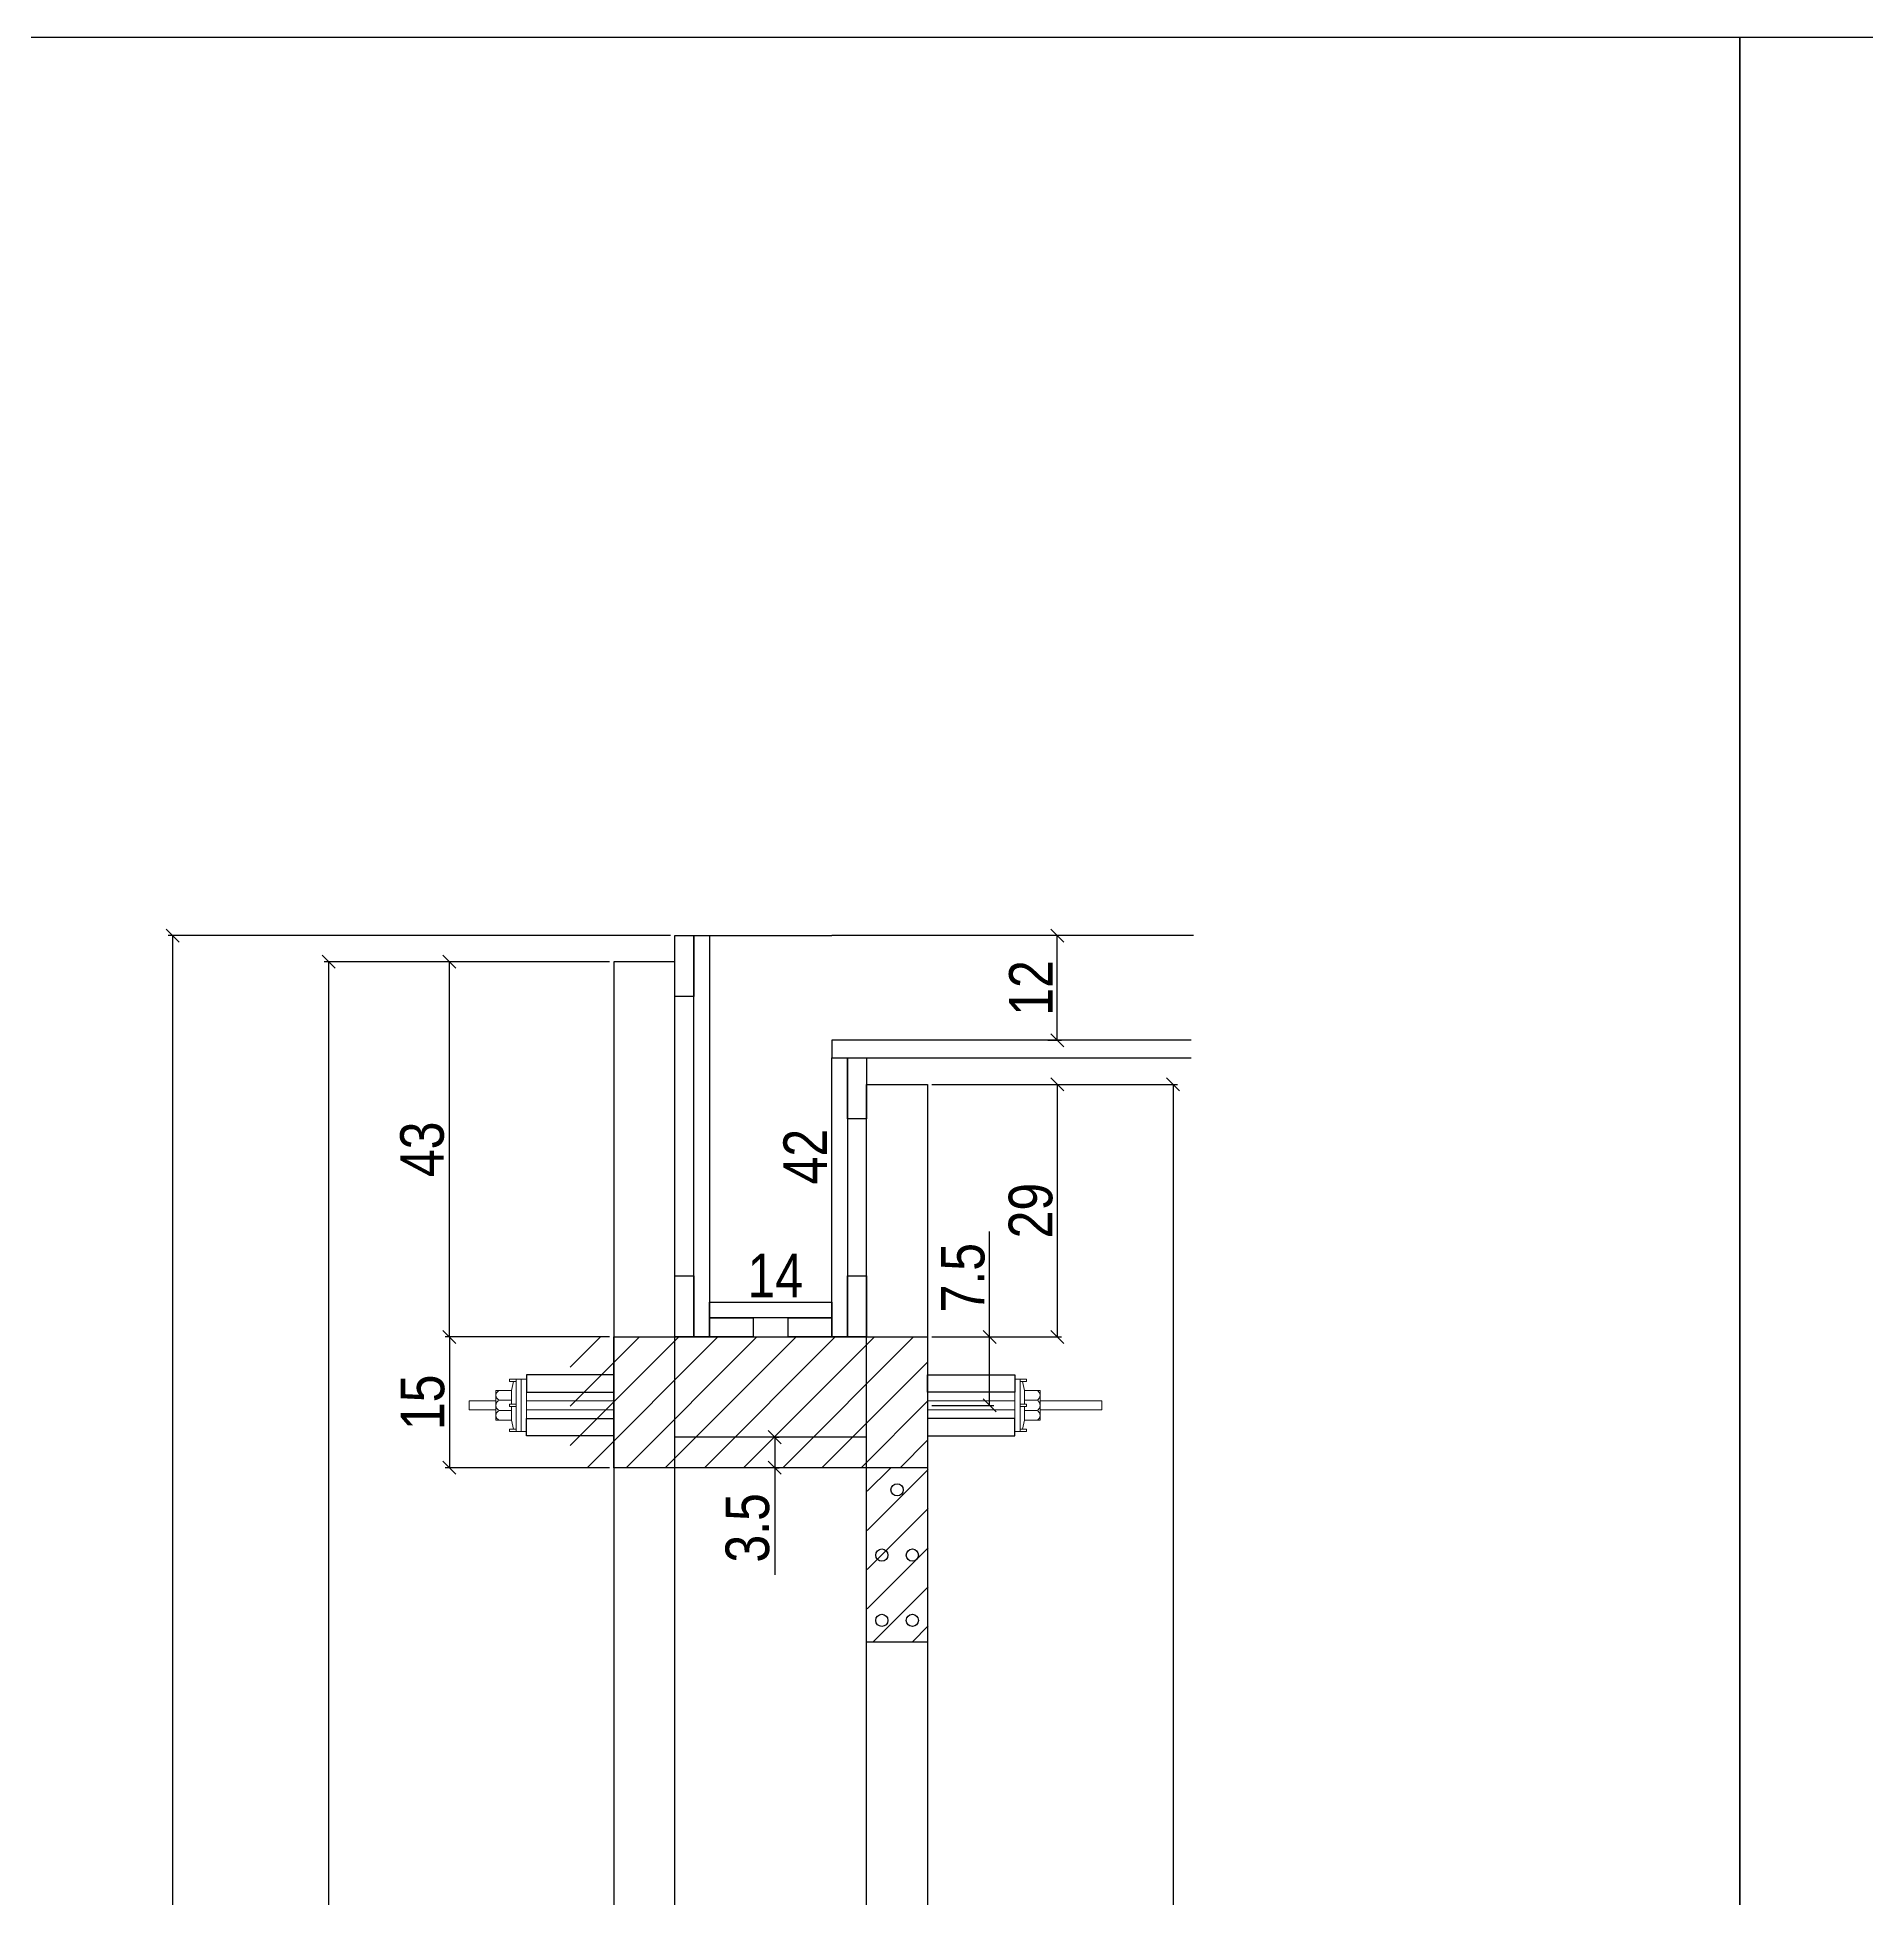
# Model space of a CAD drawing. Extents: x 15230 to 21256, y 3128 to 7338.
# Drawn here: x 17567.3 to 17987, y 4014.3 to 4441.3 of the extents above; entities that cross this region are included whole.
import ezdxf

# ---------------------------------------------------------------- set-up
doc = ezdxf.new("R2010")
doc.units = 0
doc.layers.add('BARRA_ANCORAGEM', color=1, linetype='Continuous', lineweight=15)
for name, color, linetype in [('COTA', 241, 'Continuous'), ('TIRAS REESCORAMENTO', 252, 'Continuous'), ('VIGAS', 3, 'Continuous')]:
    doc.layers.add(name, color=color, linetype=linetype)
doc.styles.add('COTA TECNICA 2X', font='techl___.ttf', dxfattribs={"height": 10})
doc.dimstyles.new('SECAO', dxfattribs={"dimscale": 0.333333, "dimtxt": 5, "dimasz": 9, "dimexe": 3, "dimexo": 3, "dimgap": 3, "dimtad": 1, "dimdec": 1, "dimlfac": 0.5, "dimzin": 12, "dimdsep": 46, "dimtxsty": 'COTA TECNICA 2X', "dimblk1": 'OBLIQUE', "dimblk2": 'OBLIQUE', "dimsah": 1, "dimcen": 0.9, "dimclrd": 4, "dimclre": 4, "dimclrt": 240, "dimadec": 1, "dimazin": 3, "dimtfac": 1, "dimtdec": 1, "dimtmove": 0, "dimatfit": 3, "dimfxl": 1, "dimtolj": 1, "dimtzin": 12, "dimarcsym": 0})

# ---------------------------------------------------------------- blocks, each defined once
blk = doc.blocks.new('_Oblique')
at = {"color": 0, "linetype": 'ByBlock', "lineweight": -2}
blk.add_line((-0.5, -0.5), (0.5, 0.5), dxfattribs=at)
blk = doc.blocks.new('*D55')
at = {"layer": 'COTA', "color": 4, "lineweight": -2, "transparency": 16777216}
for p, q in [((17698.52, 4229.21), (17633.11, 4229.21)), ((17634.11, 4229.21), (17634.11, 3671.12)), ((17698.52, 3671.12), (17633.11, 3671.12))]:
    blk.add_line(p, q, dxfattribs=at)
at = {"layer": 'DEFPOINTS', "color": 0, "transparency": 16777216}
for p in [(17699.52, 4229.21), (17634.11, 3671.12), (17699.52, 3671.12)]:
    blk.add_point(p, dxfattribs=at)
at = {"layer": 'COTA', "color": 4, "lineweight": -2, "transparency": 16777216, "xscale": 3, "yscale": 3, "zscale": 3}
for p, rotation in [((17634.11, 4229.21), 90), ((17634.11, 3671.12), 270)]:
    blk.add_blockref('_Oblique', p, dxfattribs=dict(at, rotation=rotation))
at = {"layer": 'COTA', "color": 240, "transparency": 16777216, "insert": (17628.01, 3950.17), "char_height": 10, "attachment_point": 5, "rotation": 90, "style": 'COTA TECNICA 2X'}
blk.add_mtext('\\A1;279', dxfattribs=at)
blk = doc.blocks.new('*D61')
at = {"layer": 'COTA', "color": 4, "lineweight": -2, "transparency": 16777216}
for p, q in [((17698.52, 4229.21), (17660.82, 4229.21)), ((17661.82, 4143.16), (17661.82, 4229.21)), ((17698.52, 4143.16), (17660.82, 4143.16))]:
    blk.add_line(p, q, dxfattribs=at)
at = {"layer": 'DEFPOINTS', "color": 0, "transparency": 16777216}
for p in [(17661.82, 4229.21), (17699.52, 4229.21), (17699.52, 4143.16)]:
    blk.add_point(p, dxfattribs=at)
at = {"layer": 'COTA', "color": 4, "lineweight": -2, "transparency": 16777216, "xscale": 3, "yscale": 3, "zscale": 3}
for p, rotation in [((17661.82, 4229.21), 90), ((17661.82, 4143.16), 270)]:
    blk.add_blockref('_Oblique', p, dxfattribs=dict(at, rotation=rotation))
at = {"layer": 'COTA', "color": 240, "transparency": 16777216, "insert": (17655.6, 4186.19), "char_height": 10, "attachment_point": 5, "rotation": 90, "style": 'COTA TECNICA 2X'}
blk.add_mtext('\\A1;43', dxfattribs=at)
blk = doc.blocks.new('*D62')
at = {"layer": 'COTA', "color": 4, "lineweight": -2, "transparency": 16777216}
for p, q in [((17772.52, 4201.09), (17802.27, 4201.09)), ((17801.27, 4201.09), (17801.27, 4143.16)), ((17772.52, 4143.16), (17802.27, 4143.16))]:
    blk.add_line(p, q, dxfattribs=at)
at = {"layer": 'DEFPOINTS', "color": 0, "transparency": 16777216}
for p in [(17771.52, 4201.09), (17771.52, 4143.16), (17801.27, 4143.16)]:
    blk.add_point(p, dxfattribs=at)
at = {"layer": 'COTA', "color": 4, "lineweight": -2, "transparency": 16777216, "xscale": 3, "yscale": 3, "zscale": 3}
for p, rotation in [((17801.27, 4201.09), 90), ((17801.27, 4143.16), 270)]:
    blk.add_blockref('_Oblique', p, dxfattribs=dict(at, rotation=rotation))
at = {"layer": 'COTA', "color": 240, "transparency": 16777216, "insert": (17795.19, 4172.13), "char_height": 10, "attachment_point": 5, "rotation": 90, "style": 'COTA TECNICA 2X'}
blk.add_mtext('\\A1;29', dxfattribs=at)
blk = doc.blocks.new('*D63')
at = {"layer": 'COTA', "color": 4, "lineweight": -2, "transparency": 16777216}
for p, q in [((17712.52, 4235.21), (17597.32, 4235.21)), ((17598.32, 4235.21), (17598.32, 3651.12)), ((17698.52, 3651.12), (17597.32, 3651.12))]:
    blk.add_line(p, q, dxfattribs=at)
at = {"layer": 'DEFPOINTS', "color": 0, "transparency": 16777216}
for p in [(17713.52, 4235.21), (17598.32, 3651.12), (17699.52, 3651.12)]:
    blk.add_point(p, dxfattribs=at)
at = {"layer": 'COTA', "color": 4, "lineweight": -2, "transparency": 16777216, "xscale": 3, "yscale": 3, "zscale": 3}
for p, rotation in [((17598.32, 4235.21), 90), ((17598.32, 3651.12), 270)]:
    blk.add_blockref('_Oblique', p, dxfattribs=dict(at, rotation=rotation))
at = {"layer": 'COTA', "color": 240, "transparency": 16777216, "insert": (17592.23, 3943.17), "char_height": 10, "attachment_point": 5, "rotation": 90, "style": 'COTA TECNICA 2X'}
blk.add_mtext('\\A1;292', dxfattribs=at)
blk = doc.blocks.new('*D65')
at = {"layer": 'DEFPOINTS', "color": 0, "transparency": 16777216}
for p in [(17736.56, 4235.21), (17749.52, 4235.21), (17736.56, 4151.16)]:
    blk.add_point(p, dxfattribs=at)
at = {"layer": 'COTA', "color": 240, "transparency": 16777216, "insert": (17743.45, 4184.51), "char_height": 10, "attachment_point": 5, "rotation": 90, "style": 'COTA TECNICA 2X'}
blk.add_mtext('\\A1;42', dxfattribs=at)
blk = doc.blocks.new('*D66')
at = {"layer": 'DEFPOINTS', "color": 0, "transparency": 16777216}
for p in [(17721.52, 4151.16), (17749.52, 4151.16), (17749.52, 4151.16)]:
    blk.add_point(p, dxfattribs=at)
at = {"layer": 'COTA', "color": 240, "transparency": 16777216, "insert": (17736.56, 4157.24), "char_height": 10, "attachment_point": 5, "style": 'COTA TECNICA 2X'}
blk.add_mtext('\\A1;14', dxfattribs=at)
blk = doc.blocks.new('*D68')
at = {"layer": 'COTA', "color": 4, "lineweight": -2, "transparency": 16777216}
for p, q in [((17801.27, 4211.21), (17801.27, 4235.21)), ((17802.27, 4235.21), (17802.27, 4235.21)), ((17799.12, 4211.21), (17802.27, 4211.21))]:
    blk.add_line(p, q, dxfattribs=at)
at = {"layer": 'DEFPOINTS', "color": 0, "transparency": 16777216}
for p in [(17801.27, 4235.21), (17801.27, 4235.21), (17798.12, 4211.21)]:
    blk.add_point(p, dxfattribs=at)
at = {"layer": 'COTA', "color": 4, "lineweight": -2, "transparency": 16777216, "xscale": 3, "yscale": 3, "zscale": 3}
for p, rotation in [((17801.27, 4235.21), 90), ((17801.27, 4211.21), 270)]:
    blk.add_blockref('_Oblique', p, dxfattribs=dict(at, rotation=rotation))
at = {"layer": 'COTA', "color": 240, "transparency": 16777216, "insert": (17795.22, 4223.21), "char_height": 10, "attachment_point": 5, "rotation": 90, "style": 'COTA TECNICA 2X'}
blk.add_mtext('\\A1;12', dxfattribs=at)
blk = doc.blocks.new('*D69')
at = {"layer": 'COTA', "color": 4, "lineweight": -2, "transparency": 16777216}
for p, q in [((17773.52, 4201.09), (17828.82, 4201.09)), ((17827.82, 4201.09), (17827.82, 3671.12)), ((17773.52, 3671.12), (17828.82, 3671.12))]:
    blk.add_line(p, q, dxfattribs=at)
at = {"layer": 'DEFPOINTS', "color": 0, "transparency": 16777216}
for p in [(17772.52, 4201.09), (17772.52, 3671.12), (17827.82, 3671.12)]:
    blk.add_point(p, dxfattribs=at)
at = {"layer": 'COTA', "color": 4, "lineweight": -2, "transparency": 16777216, "xscale": 3, "yscale": 3, "zscale": 3}
for p, rotation in [((17827.82, 4201.09), 90), ((17827.82, 3671.12), 270)]:
    blk.add_blockref('_Oblique', p, dxfattribs=dict(at, rotation=rotation))
at = {"layer": 'COTA', "color": 240, "transparency": 16777216, "insert": (17821.71, 3936.1), "char_height": 10, "attachment_point": 5, "rotation": 90, "style": 'COTA TECNICA 2X'}
blk.add_mtext('\\A1;265', dxfattribs=at)
blk = doc.blocks.new('*D71')
at = {"layer": 'COTA', "color": 4, "lineweight": -2, "transparency": 16777216}
for p, q in [((17698.52, 4143.16), (17660.82, 4143.16)), ((17661.82, 4143.16), (17661.82, 4113.16)), ((17698.52, 4113.16), (17660.82, 4113.16))]:
    blk.add_line(p, q, dxfattribs=at)
at = {"layer": 'DEFPOINTS', "color": 0, "transparency": 16777216}
for p in [(17699.52, 4143.16), (17661.82, 4113.16), (17699.52, 4113.16)]:
    blk.add_point(p, dxfattribs=at)
at = {"layer": 'COTA', "color": 4, "lineweight": -2, "transparency": 16777216, "xscale": 3, "yscale": 3, "zscale": 3}
for p, rotation in [((17661.82, 4143.16), 90), ((17661.82, 4113.16), 270)]:
    blk.add_blockref('_Oblique', p, dxfattribs=dict(at, rotation=rotation))
at = {"layer": 'COTA', "color": 240, "transparency": 16777216, "insert": (17655.71, 4128.16), "char_height": 10, "attachment_point": 5, "rotation": 90, "style": 'COTA TECNICA 2X'}
blk.add_mtext('\\A1;15', dxfattribs=at)
blk = doc.blocks.new('A$C51C4441F')
at = {"layer": 'BARRA_ANCORAGEM'}
for p, q in [((-2.25, 3.4), (-1.79, 5.5)), ((-2.25, 3.4), (-5.81, 3.39)), ((-5.81, 3.39), (-5.81, -3.39)), ((-2.25, 1.2), (-5.02, 1.2)), ((-2.25, 3.4), (-2.25, 3.4)), ((-2.25, 3.4), (-2.25, 0.25)), ((-2.25, -3.4), (-5.81, -3.39)), ((-2.25, -1.2), (-5.02, -1.2)), ((-2.25, -0.25), (-2.25, -3.4)), ((-2.25, -3.4), (-1.79, -5.5))]:
    blk.add_line(p, q, dxfattribs=at)
for points in [[(-2.7, 6), (-1.2, 6), (-1.2, 5.5), (-2.7, 5.5)], [(-1.2, -6), (0, -6), (0, 6), (-1.2, 6)], [(-2.7, 0.25), (-1.2, 0.25), (-1.2, -0.25), (-2.7, -0.25)], [(-2.7, -6), (-1.2, -6), (-1.2, -5.5), (-2.7, -5.5)]]:
    blk.add_lwpolyline(points, close=True, dxfattribs=at)
for centre, radius, start, end in [((-4.66, 2.3), 1.15, 107.7845, 252.2718), ((-4.52, 0), 1.3, 112.648, 247.4083), ((-4.66, -2.3), 1.15, 107.7845, 252.2718)]:
    blk.add_arc(centre, radius, start, end, dxfattribs=at)
blk = doc.blocks.new('*D92')
at = {"layer": 'COTA', "color": 4, "lineweight": -2, "transparency": 16777216}
for p, q in [((17785.74, 4143.16), (17785.74, 4167.31)), ((17772.52, 4143.16), (17786.74, 4143.16)), ((17785.74, 4127.46), (17785.74, 4143.16)), ((17772.52, 4127.46), (17786.74, 4127.46))]:
    blk.add_line(p, q, dxfattribs=at)
at = {"layer": 'DEFPOINTS', "color": 0, "transparency": 16777216}
for p in [(17771.52, 4143.16), (17785.74, 4143.16), (17771.52, 4127.46)]:
    blk.add_point(p, dxfattribs=at)
at = {"layer": 'COTA', "color": 4, "lineweight": -2, "transparency": 16777216, "xscale": 3, "yscale": 3, "zscale": 3}
for p, rotation in [((17785.74, 4143.16), 90), ((17785.74, 4127.46), 270)]:
    blk.add_blockref('_Oblique', p, dxfattribs=dict(at, rotation=rotation))
at = {"layer": 'COTA', "color": 240, "transparency": 16777216, "insert": (17779.63, 4156.74), "char_height": 10, "attachment_point": 5, "rotation": 90, "style": 'COTA TECNICA 2X'}
blk.add_mtext('\\A1;7.5', dxfattribs=at)
blk = doc.blocks.new('*D93')
at = {"layer": 'COTA', "color": 4, "lineweight": -2, "transparency": 16777216}
for p, q in [((17736.45, 4120.16), (17736.45, 4113.16)), ((17736.52, 4120.16), (17737.45, 4120.16)), ((17736.45, 4113.16), (17736.45, 4088.56)), ((17736.52, 4113.16), (17737.45, 4113.16))]:
    blk.add_line(p, q, dxfattribs=at)
at = {"layer": 'DEFPOINTS', "color": 0, "transparency": 16777216}
for p in [(17735.52, 4120.16), (17735.52, 4113.16), (17736.45, 4113.16)]:
    blk.add_point(p, dxfattribs=at)
at = {"layer": 'COTA', "color": 4, "lineweight": -2, "transparency": 16777216, "xscale": 3, "yscale": 3, "zscale": 3}
for p, rotation in [((17736.45, 4120.16), 90), ((17736.45, 4113.16), 270)]:
    blk.add_blockref('_Oblique', p, dxfattribs=dict(at, rotation=rotation))
at = {"layer": 'COTA', "color": 240, "transparency": 16777216, "insert": (17730.23, 4099.36), "char_height": 10, "attachment_point": 5, "rotation": 90, "style": 'COTA TECNICA 2X'}
blk.add_mtext('\\A1;3.5', dxfattribs=at)

msp = doc.modelspace()

# ---------------------------------------------------------------- hatches: boundary and pattern name
at = {"layer": 'COTA'}
h = msp.add_hatch(dxfattribs=at)
h.set_pattern_fill('ANSI31', color=256, scale=2, style=0)
h.set_pattern_definition([(45, (-6925.4304, -209153.9055), (-4.49012806, 4.49012806), [])])
h.paths.add_polyline_path([(17771.52, 4113.16), (17771.52, 4143.16), (17689.52, 4143.16), (17689.52, 4113.16)])
h = msp.add_hatch(dxfattribs=at)
h.set_pattern_fill('ANSI31', color=256, scale=2, style=0)
h.set_pattern_definition([(45, (-5902.207, -194146.246), (-4.49012806, 4.49012806), [])])
h.paths.add_polyline_path([(17757.65, 4073.14), (17771.65, 4073.14), (17771.65, 4113.08), (17757.65, 4113.08)])

# ---------------------------------------------------------------- linework, layer by layer
at = {"linetype": 'Continuous'}
for p, q in [((17699.52, 4113.16), (17699.52, 4143.16)), ((17699.52, 4143.16), (17771.52, 4143.16)), ((17771.52, 4143.16), (17771.52, 4113.16)), ((17757.52, 4120.16), (17713.52, 4120.16)), ((17771.52, 4113.16), (17699.52, 4113.16))]:
    msp.add_line(p, q, dxfattribs=at)
msp.add_line((17771.52, 4073.14), (17757.52, 4073.14))
msp.add_lwpolyline([(17699.52, 3671.12), (17713.52, 3671.12), (17713.52, 4229.21), (17699.52, 4229.21)], close=True, dxfattribs=at)
msp.add_lwpolyline([(17757.52, 4120.16), (17757.52, 4201.09), (17771.52, 4201.09), (17771.52, 3671.12), (17757.52, 3671.12), (17757.52, 4120.16)], dxfattribs=at)
for centre in [(17764.52, 4108.08), (17761.02, 4093.11), (17768.02, 4093.11), (17761.02, 4078.14), (17768.02, 4078.14)]:
    msp.add_circle(centre, 1.4)
at = {"layer": 'BARRA_ANCORAGEM'}
for points in [[(17678.32, 4133.46), (17679.52, 4133.46), (17679.52, 4121.46), (17678.32, 4121.46)], [(17792.72, 4133.46), (17791.52, 4133.46), (17791.52, 4121.46), (17792.72, 4121.46)], [(17666.32, 4126.46), (17672.51, 4126.46), (17672.51, 4128.46), (17666.32, 4128.46)], [(17679.52, 4126.46), (17699.52, 4126.46), (17699.52, 4128.46), (17679.52, 4128.46)], [(17791.52, 4126.46), (17771.52, 4126.46), (17771.52, 4128.46), (17791.52, 4128.46)], [(17797.34, 4126.46), (17811.52, 4126.46), (17811.52, 4128.46), (17797.34, 4128.46)]]:
    msp.add_lwpolyline(points, close=True, dxfattribs=at)
at = {"layer": 'TIRAS REESCORAMENTO', "linetype": 'ByBlock'}
for p, q in [((17721.52, 4235.21), (17749.52, 4235.21)), ((17832.49, 4235.21), (17749.52, 4235.21)), ((17749.52, 4207.21), (17832, 4207.21))]:
    msp.add_line(p, q, dxfattribs=at)
for points in [[(17713.52, 4235.21), (17717.92, 4235.21), (17717.92, 4221.21), (17713.52, 4221.21)], [(17753.12, 4207.21), (17757.52, 4207.21), (17757.52, 4193.21), (17753.12, 4193.21)], [(17713.52, 4157.16), (17717.92, 4157.16), (17717.92, 4143.16), (17713.52, 4143.16)], [(17753.12, 4157.16), (17757.52, 4157.16), (17757.52, 4143.16), (17753.12, 4143.16)], [(17749.52, 4147.56), (17721.52, 4147.56), (17721.52, 4151.16), (17749.52, 4151.16)], [(17731.52, 4147.56), (17731.52, 4143.16), (17721.52, 4143.16), (17721.52, 4147.56)], [(17749.52, 4147.56), (17749.52, 4143.16), (17739.52, 4143.16), (17739.52, 4147.56)], [(17679.52, 4130.46), (17699.52, 4130.46), (17699.52, 4134.46), (17679.52, 4134.46)], [(17791.52, 4130.46), (17771.52, 4130.46), (17771.52, 4134.46), (17791.52, 4134.46)], [(17679.52, 4124.46), (17699.52, 4124.46), (17699.52, 4120.46), (17679.52, 4120.46)], [(17791.52, 4124.46), (17771.52, 4124.46), (17771.52, 4120.46), (17791.52, 4120.46)]]:
    msp.add_lwpolyline(points, close=True, dxfattribs=at)
for points in [[(17721.52, 4143.16), (17717.92, 4143.16), (17717.92, 4235.21), (17721.52, 4235.21), (17721.52, 4143.16)], [(17832, 4211.21), (17749.52, 4211.21), (17749.52, 4207.21), (17832, 4207.21)], [(17753.12, 4143.16), (17749.52, 4143.16), (17749.52, 4207.21), (17753.12, 4207.21), (17753.12, 4143.16)]]:
    msp.add_lwpolyline(points, dxfattribs=at)
at = {"layer": 'VIGAS'}
for points in [[(17957.85, 3476.51), (17333.57, 3476.51), (17333.57, 4441.29), (17957.85, 4441.29)], [(18582.13, 3476.51), (17957.85, 3476.51), (17957.85, 4441.29), (18582.13, 4441.29)]]:
    msp.add_lwpolyline(points, close=True, dxfattribs=at)

# ---------------------------------------------------------------- block references
at = {"layer": 'BARRA_ANCORAGEM', "xscale": -1, "rotation": 180}
msp.add_blockref('A$C51C4441F', (17678.32, 4127.46), dxfattribs=at)
at = {"layer": 'BARRA_ANCORAGEM', "xscale": -1}
msp.add_blockref('A$C51C4441F', (17791.52, 4127.46), dxfattribs=at)

# ---------------------------------------------------------------- dimensions: what is measured, and where the dimension line sits
at = {"layer": 'COTA', "color": 3}
for base, p1, p2, picture, middle in [((17598.32, 3651.12), (17713.52, 4235.21), (17699.52, 3651.12), '*D63', (17592.23, 3943.17)), ((17801.27, 4235.21), (17798.12, 4211.21), (17801.27, 4235.21), '*D68', (17795.22, 4223.21)), ((17634.11, 3671.12), (17699.52, 4229.21), (17699.52, 3671.12), '*D55', (17628.01, 3950.17)), ((17661.82, 4229.21), (17699.52, 4143.16), (17699.52, 4229.21), '*D61', (17655.6, 4186.19)), ((17801.27, 4143.16), (17771.52, 4201.09), (17771.52, 4143.16), '*D62', (17795.19, 4172.13)), ((17827.82, 3671.12), (17772.52, 4201.09), (17772.52, 3671.12), '*D69', (17821.71, 3936.1)), ((17661.82, 4113.16), (17699.52, 4143.16), (17699.52, 4113.16), '*D71', (17655.71, 4128.16)), ((17736.45, 4113.16), (17735.52, 4120.16), (17735.52, 4113.16), '*D93', (17730.23, 4099.36))]:
    dim = msp.add_linear_dim(base=base, p1=p1, p2=p2, angle=90, dimstyle='SECAO', dxfattribs=at)
    dim.commit()
    dim.dimension.update_dxf_attribs({"geometry": picture, "text_midpoint": middle})
dim = msp.add_linear_dim(base=(17749.52, 4235.21), p1=(17736.56, 4151.16), p2=(17736.56, 4235.21), angle=90, dimstyle='SECAO', override={"dimse1": 1, "dimse2": 1, "dimsd1": 1, "dimsd2": 1}, dxfattribs=at)
dim.commit()
dim.dimension.update_dxf_attribs({"geometry": '*D65', "text_midpoint": (17749.52, 4184.51), "dimtype": 160})
dim = msp.add_linear_dim(base=(17749.52, 4151.16), p1=(17721.52, 4151.16), p2=(17749.52, 4151.16), dimstyle='SECAO', override={"dimse1": 1, "dimse2": 1, "dimsd1": 1, "dimsd2": 1}, dxfattribs=at)
dim.commit()
dim.dimension.update_dxf_attribs({"geometry": '*D66', "text_midpoint": (17736.56, 4151.16), "dimtype": 160})
dim = msp.add_linear_dim(base=(17785.74, 4143.16), p1=(17771.52, 4127.46), p2=(17771.52, 4143.16), angle=90, text='7.5', dimstyle='SECAO', dxfattribs=at)
dim.commit()
dim.dimension.update_dxf_attribs({"geometry": '*D92', "text_midpoint": (17779.63, 4156.74)})

doc.saveas('drawing.dxf')
